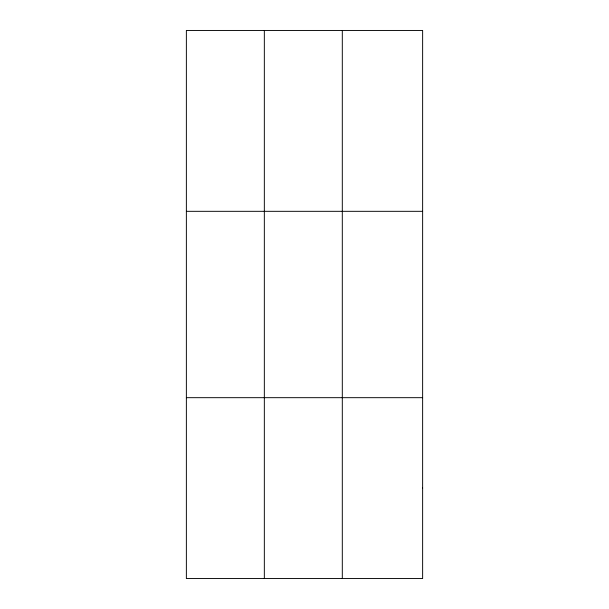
<?xml version="1.0" encoding="UTF-8"?>
<svg xmlns="http://www.w3.org/2000/svg" width="609" height="609" viewBox="0 0 609 609"><rect width="100%" height="100%" fill="white"/><g stroke="black" fill="none" stroke-linecap="round" stroke-linejoin="round"><path stroke-width="0.91" d="M264.336 578.55L264.336 30.45M342.304 578.55L342.304 30.45M186.369 211.323L422.631 211.323M186.369 397.677L422.631 397.677M422.631 488.114L422.631 578.55L186.369 578.55L186.369 30.45L422.631 30.45L422.631 488.114"/></g></svg>
